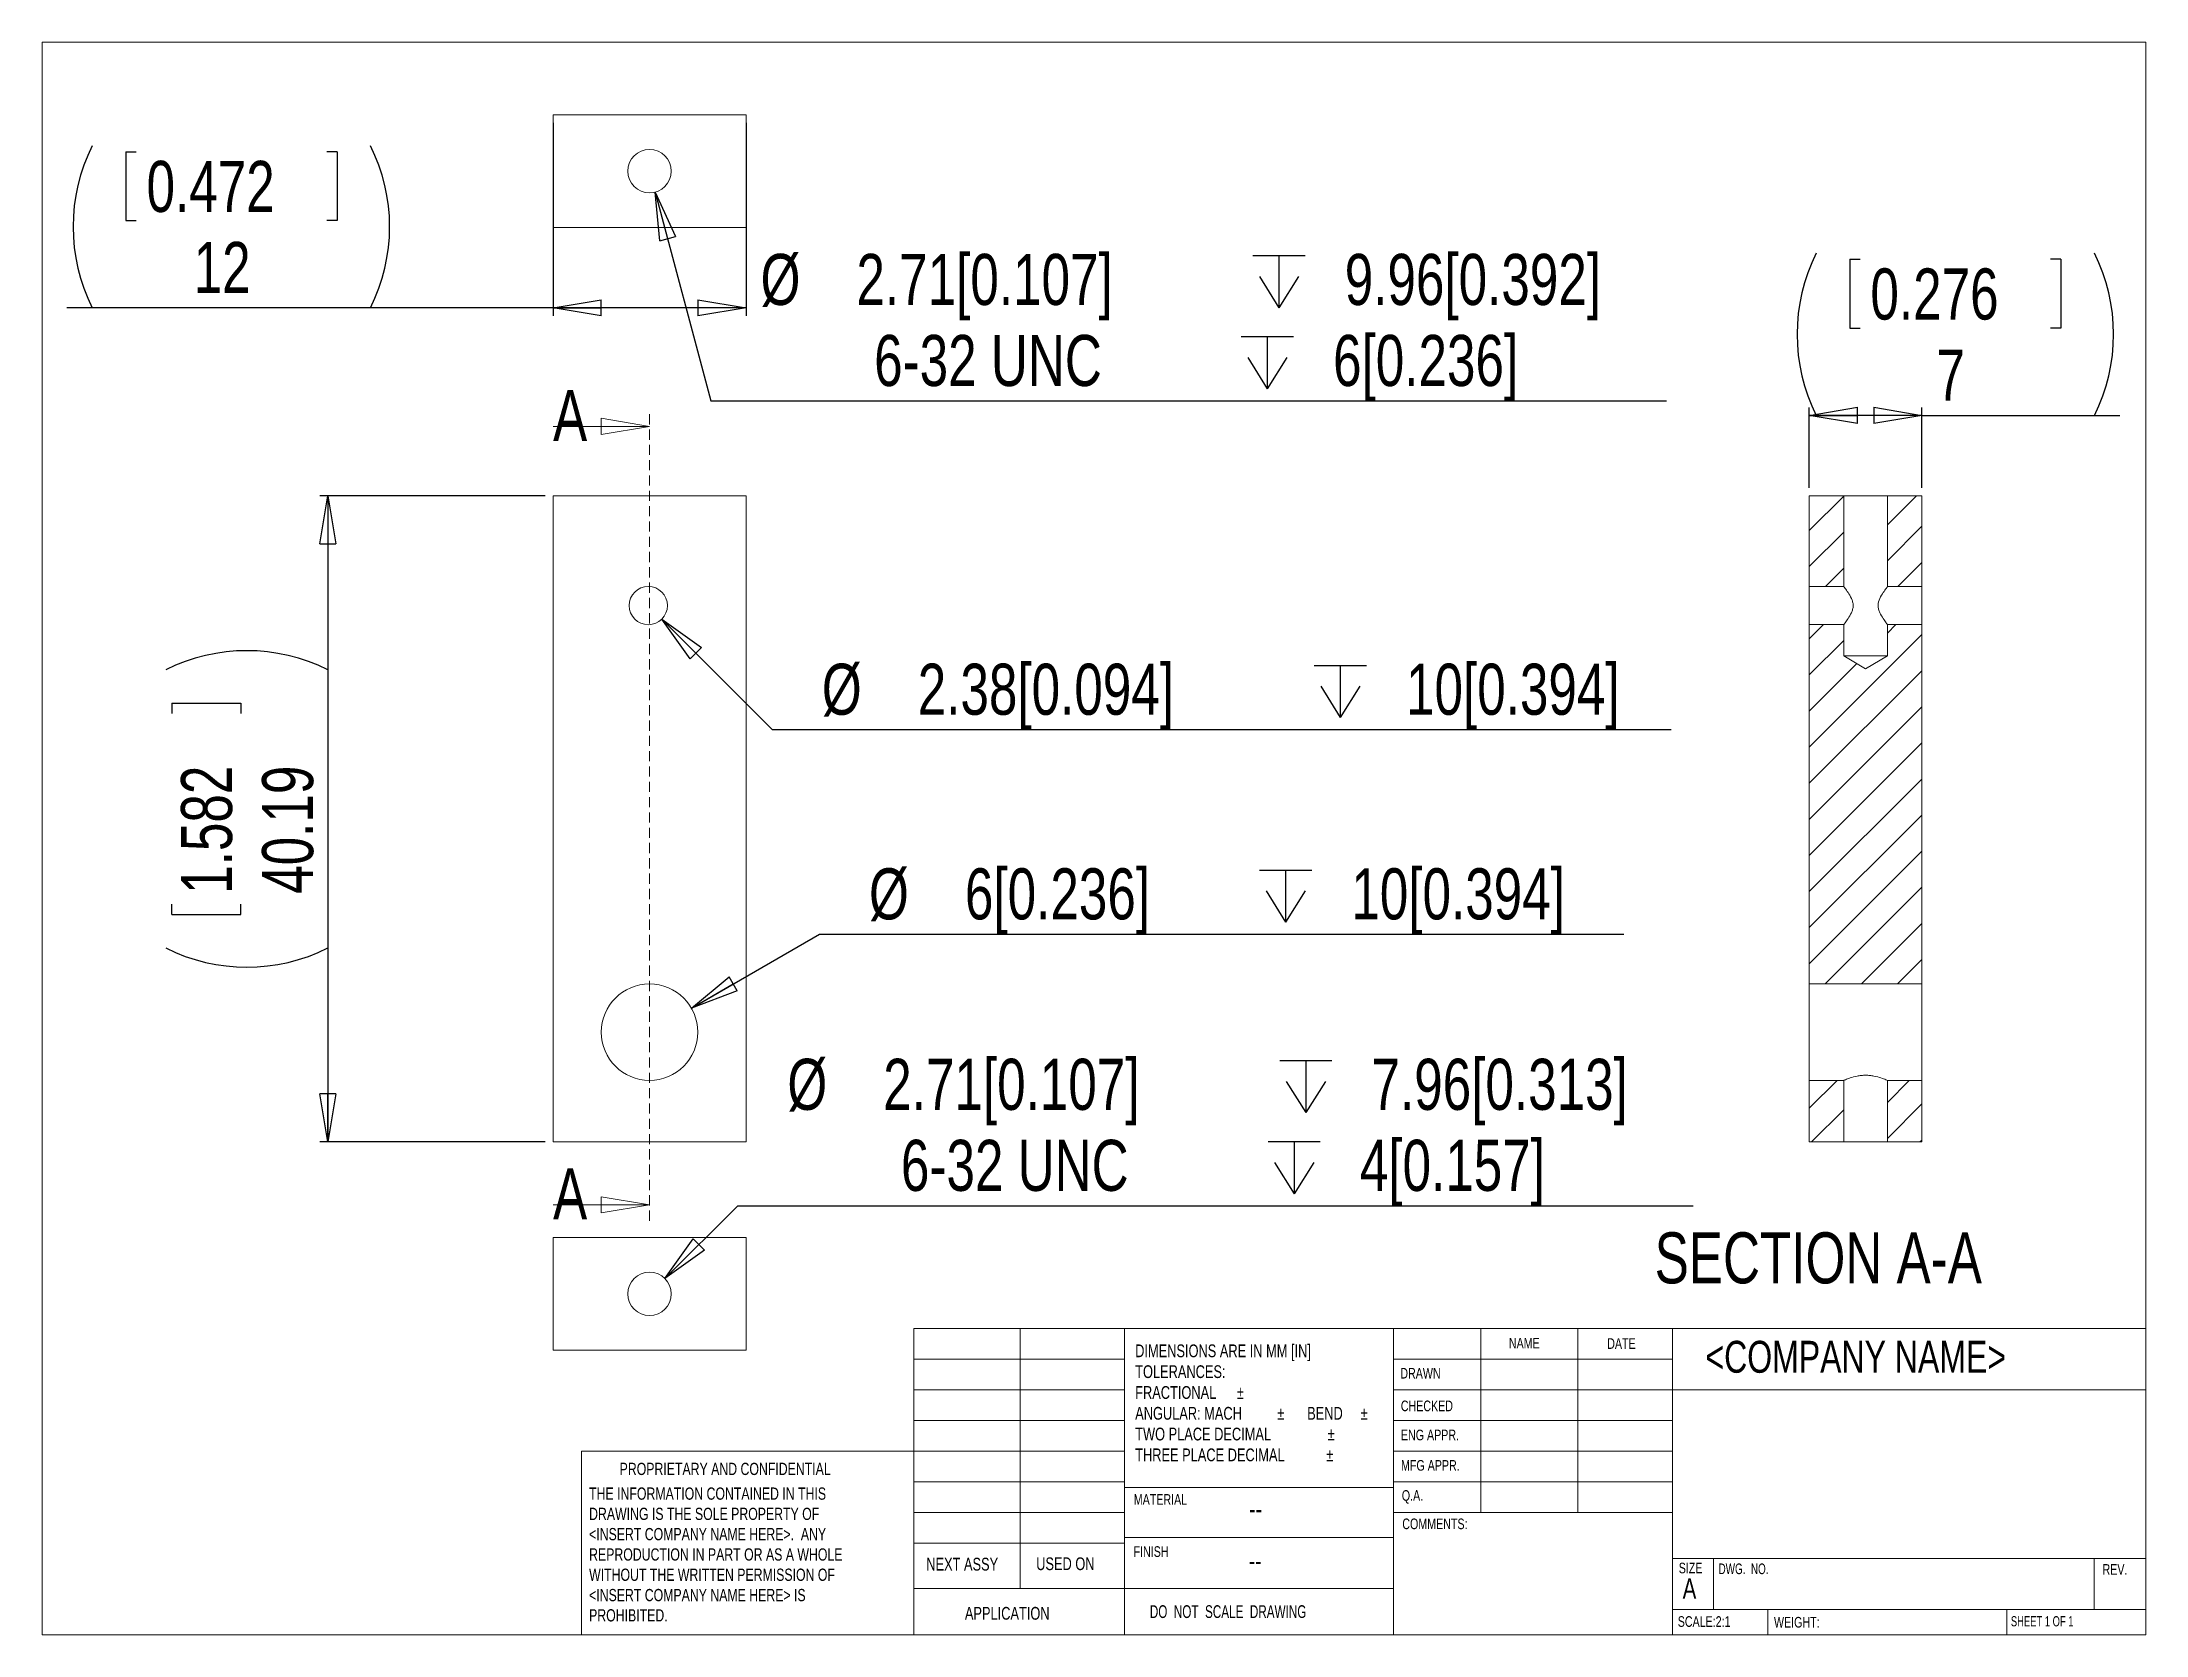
# Model space of a CAD drawing. Header units: millimetres. Extents: x 8 to 270, y 10 to 208.
import ezdxf

# ---------------------------------------------------------------- set-up
doc = ezdxf.new("R2010")
doc.units = ezdxf.units.MM
doc.linetypes.add('HIDDEN', pattern=[1.905, 1.27, -0.635])
doc.layers.add('FORMAT', color=7, linetype='Continuous')
doc.styles.add('SLDTEXTSTYLE0', font='TXT', dxfattribs={"width": 0.75})
doc.styles.add('SLDTEXTSTYLE1', font='TXT', dxfattribs={"width": 0.694444})
doc.styles.add('SLDTEXTSTYLE2', font='TXT', dxfattribs={"width": 0.684783})
doc.styles.add('SLDTEXTSTYLE3', font='TXT', dxfattribs={"width": 0.6875})
doc.dimstyles.new('SLDDIMSTYLE0', dxfattribs={"dimtxt": 6.35, "dimasz": 5.9944, "dimexe": 0, "dimexo": 0.0625, "dimgap": 1.5875, "dimtad": 1, "dimtoh": 1, "dimlfac": 0.5, "dimrnd": 1e-09, "dimzin": 12, "dimdsep": 46, "dimtxsty": 'SLDTEXTSTYLE0', "dimblk1": 'CLOSED', "dimblk2": 'CLOSED', "dimsah": 1, "dimcen": 0.09, "dimadec": 0, "dimazin": 0, "dimtfac": 1, "dimtofl": 0, "dimtmove": 0, "dimatfit": 3, "dimldrblk": 'CLOSED', "dimfxl": 1, "dimtolj": 1, "dimtzin": 12, "dimarcsym": 0})
doc.dimstyles.new('SLDDIMSTYLE1', dxfattribs={"dimtxt": 6.35, "dimasz": 5.9944, "dimexe": 0, "dimexo": 0.0625, "dimgap": 1.5875, "dimtad": 0, "dimtih": 1, "dimtoh": 1, "dimlfac": 0.5, "dimrnd": 1e-09, "dimzin": 12, "dimdsep": 46, "dimtxsty": 'SLDTEXTSTYLE0', "dimblk1": 'CLOSED', "dimblk2": 'CLOSED', "dimsah": 1, "dimcen": 0.09, "dimadec": 0, "dimazin": 0, "dimtfac": 1, "dimtofl": 0, "dimtmove": 0, "dimatfit": 3, "dimldrblk": 'CLOSED', "dimfxl": 1, "dimtolj": 1, "dimtzin": 12, "dimarcsym": 0})
doc.dimstyles.new('SLDDIMSTYLE2', dxfattribs={"dimtxt": 6.35, "dimasz": 5.9944, "dimexe": 0, "dimexo": 0.0625, "dimgap": 1.5875, "dimtad": 0, "dimtih": 1, "dimtoh": 1, "dimdec": 0, "dimlfac": 0.5, "dimrnd": 1e-09, "dimzin": 12, "dimdsep": 46, "dimtxsty": 'SLDTEXTSTYLE0', "dimblk1": 'CLOSED', "dimblk2": 'CLOSED', "dimsah": 1, "dimcen": 0.09, "dimadec": 0, "dimazin": 0, "dimtfac": 1, "dimtofl": 0, "dimtmove": 0, "dimatfit": 3, "dimldrblk": 'CLOSED', "dimfxl": 1, "dimtolj": 1, "dimtzin": 12, "dimarcsym": 0})

# ---------------------------------------------------------------- blocks, each defined once
blk = doc.blocks.new('SW_NOTE_0')
at = {"color": 0, "linetype": 'Continuous', "lineweight": 0, "attachment_point": 1, "style": 'SLDTEXTSTYLE0'}
for s, insert, char_height in [('DIMENSIONS ARE IN MM [IN]', (0, 2.05), 1.5875), ('TOLERANCES:', (0, -0.54), 1.5875), ('FRACTIONAL', (0, -3.13), 1.587), ('%%p', (12.64, -3.13), 1.587), ('ANGULAR: MACH', (0, -5.72), 1.5875), ('%%p', (17.67, -5.72), 1.587), ('     BEND ', (19.18, -5.72), 1.587), ('%%p', (28.03, -5.72), 1.587), ('TWO PLACE DECIMAL    ', (0, -8.3), 1.5875), ('%%p', (23.92, -8.3), 1.587), ('THREE PLACE DECIMAL  ', (0, -10.89), 1.5875), ('%%p', (23.78, -10.89), 1.587)]:
    blk.add_mtext(s, dxfattribs=dict(at, insert=insert, char_height=char_height))
blk = doc.blocks.new('SW_NOTE_1')
at = {"color": 0, "linetype": 'Continuous', "lineweight": 0, "char_height": 1.524, "attachment_point": 1, "style": 'SLDTEXTSTYLE0'}
for s, insert in [('THE INFORMATION CONTAINED IN THIS', (0, 1.96)), ('DRAWING IS THE SOLE PROPERTY OF', (0, -0.56)), ('<INSERT COMPANY NAME HERE>.  ANY ', (0, -3.08)), ('REPRODUCTION IN PART OR AS A WHOLE', (0, -5.61)), ('WITHOUT THE WRITTEN PERMISSION OF', (0, -8.13)), ('<INSERT COMPANY NAME HERE> IS ', (0, -10.66)), ('PROHIBITED.', (0, -13.18))]:
    blk.add_mtext(s, dxfattribs=dict(at, insert=insert))
blk = doc.blocks.new('_CLOSED')
at = {"color": 0, "linetype": 'ByBlock', "lineweight": -2}
for p, q in [((-1, 0.166667), (0, 0)), ((-1, 0.166667), (-1, -0.166667)), ((0, 0), (-1, -0.166667)), ((0, 0), (-1, 0))]:
    blk.add_line(p, q, dxfattribs=at)
blk = doc.blocks.new('*D4')
at = {"layer": 'FORMAT'}
for p, q in [((70.93, 151.65), (42.93, 151.65)), ((43.92, 151.65), (43.92, 71.27)), ((24.52, 125.84), (33.09, 125.84)), ((24.52, 125.84), (24.52, 124.55)), ((33.09, 125.84), (33.09, 124.55)), ((24.52, 99.57), (24.52, 100.86)), ((24.52, 99.57), (33.09, 99.57)), ((33.09, 99.57), (33.09, 100.86)), ((70.93, 71.27), (42.93, 71.27))]:
    blk.add_line(p, q, dxfattribs=at)
for centre, start, end in [((33.84, 109.84), 63.4349, 116.5651), ((33.84, 115.56), 243.4349, 296.5651)]:
    blk.add_arc(centre, 22.54, start, end, dxfattribs=at)
at = {"layer": 'FORMAT', "xscale": 5.9944, "yscale": 5.9944}
for p, rotation in [((43.92, 151.65, -6.8), 90), ((43.92, 71.27, -6.8), 270)]:
    blk.add_blockref('_CLOSED', p, dxfattribs=dict(at, rotation=rotation))
at = {"layer": 'FORMAT', "char_height": 6.35, "attachment_point": 1, "rotation": 90, "style": 'SLDTEXTSTYLE0'}
for s, insert in [('1.582', (25.66, 102.14)), ('40.19', (35.74, 102.14))]:
    blk.add_mtext(s, dxfattribs=dict(at, insert=insert))
blk = doc.blocks.new('SW_SYMBOL_HOLE_DEPTH')
at = {"layer": 'FORMAT', "color": 0}
for p, q in [((0, 875), (800, 875)), ((400, 875), (400, 75)), ((100, 555), (400, 75)), ((700, 555), (400, 75))]:
    blk.add_line(p, q, dxfattribs=at)
blk = doc.blocks.new('*D5')
at = {"layer": 'FORMAT'}
for p, q in [((85.44, 136.31), (99.17, 122.57)), ((99.17, 122.57), (210.96, 122.57))]:
    blk.add_line(p, q, dxfattribs=at)
at = {"layer": 'FORMAT', "xscale": 5.9944, "yscale": 5.9944, "rotation": 134.9836076905}
blk.add_blockref('_CLOSED', (85.44, 136.31, -6.8), dxfattribs=at)
at = {"layer": 'FORMAT', "xscale": 0.0081111328, "yscale": 0.0081111328, "zscale": 0.0081111328}
blk.add_blockref('SW_SYMBOL_HOLE_DEPTH', (166.57, 123.45), dxfattribs=at)
at = {"layer": 'FORMAT', "char_height": 6.35, "attachment_point": 1, "style": 'SLDTEXTSTYLE0'}
for s, insert in [('%%c', (105.35, 130.76)), ('2.38[0.094]', (117.27, 130.76)), ('10[0.394]', (177.99, 130.76))]:
    blk.add_mtext(s, dxfattribs=dict(at, insert=insert))
blk = doc.blocks.new('*D7')
at = {"layer": 'FORMAT'}
for p, q in [((89.12, 87.93), (105.04, 97.12)), ((105.04, 97.12), (205.09, 97.12))]:
    blk.add_line(p, q, dxfattribs=at)
at = {"layer": 'FORMAT', "xscale": 0.0081111328, "yscale": 0.0081111328, "zscale": 0.0081111328}
blk.add_blockref('SW_SYMBOL_HOLE_DEPTH', (159.77, 98), dxfattribs=at)
at = {"layer": 'FORMAT', "xscale": 5.9944, "yscale": 5.9944, "rotation": 210.0046015204}
blk.add_blockref('_CLOSED', (89.12, 87.93, -6.8), dxfattribs=at)
at = {"layer": 'FORMAT', "char_height": 6.35, "attachment_point": 1, "style": 'SLDTEXTSTYLE0'}
for s, insert in [('%%c', (111.21, 105.31)), ('6[0.236]', (123.14, 105.31)), ('10[0.394]', (171.19, 105.31))]:
    blk.add_mtext(s, dxfattribs=dict(at, insert=insert))
blk = doc.blocks.new('*D8')
at = {"layer": 'FORMAT'}
for p, q in [((71.92, 198.04), (71.92, 174.04)), ((95.92, 198.04), (95.92, 174.04)), ((18.79, 194.43), (18.79, 185.87)), ((18.79, 194.43), (20.08, 194.43)), ((45.06, 194.43), (43.77, 194.43)), ((45.06, 194.43), (45.06, 185.87)), ((18.79, 185.87), (20.08, 185.87)), ((45.06, 185.87), (43.77, 185.87)), ((71.92, 175.03), (11.45, 175.03)), ((95.92, 175.03), (71.92, 175.03))]:
    blk.add_line(p, q, dxfattribs=at)
for centre, start, end in [((34.78, 185.11), 153.4349, 206.5651), ((29.06, 185.11), 333.4349, 26.5651)]:
    blk.add_arc(centre, 22.54, start, end, dxfattribs=at)
at = {"layer": 'FORMAT', "xscale": 5.9944, "yscale": 5.9944}
for p, rotation in [((71.92, 175.03, 0.2), 180), ((95.92, 175.03, 0.2), 360)]:
    blk.add_blockref('_CLOSED', p, dxfattribs=dict(at, rotation=rotation))
at = {"layer": 'FORMAT', "char_height": 6.35, "attachment_point": 1, "style": 'SLDTEXTSTYLE0'}
for s, insert in [('0.472', (21.37, 193.3)), ('12', (27.23, 183.22))]:
    blk.add_mtext(s, dxfattribs=dict(at, insert=insert))
blk = doc.blocks.new('*D9')
at = {"layer": 'FORMAT'}
for p, q in [((84.62, 189.42), (91.55, 163.46)), ((91.55, 163.46), (210.38, 163.46))]:
    blk.add_line(p, q, dxfattribs=at)
at = {"layer": 'FORMAT', "xscale": 5.9944, "yscale": 5.9944, "rotation": 104.9592463778}
blk.add_blockref('_CLOSED', (84.62, 189.42, 0.2), dxfattribs=at)
at = {"layer": 'FORMAT', "xscale": 0.0081111328, "yscale": 0.0081111328, "zscale": 0.0081111328}
for p in [(158.95, 174.43), (157.5, 164.35)]:
    blk.add_blockref('SW_SYMBOL_HOLE_DEPTH', p, dxfattribs=at)
at = {"layer": 'FORMAT', "char_height": 6.35, "attachment_point": 1, "style": 'SLDTEXTSTYLE0'}
for s, insert in [('%%c', (97.73, 181.73)), ('2.71[0.107]', (109.65, 181.73)), ('9.96[0.392]', (170.37, 181.73)), ('6-32 UNC', (111.85, 171.65)), ('6[0.236]', (168.92, 171.65))]:
    blk.add_mtext(s, dxfattribs=dict(at, insert=insert))
blk = doc.blocks.new('*D10')
at = {"layer": 'FORMAT'}
for p, q in [((85.83, 54.29), (94.89, 63.35)), ((94.89, 63.35), (213.71, 63.35))]:
    blk.add_line(p, q, dxfattribs=at)
at = {"layer": 'FORMAT', "xscale": 0.0081111328, "yscale": 0.0081111328, "zscale": 0.0081111328}
for p in [(162.29, 74.31), (160.83, 64.23)]:
    blk.add_blockref('SW_SYMBOL_HOLE_DEPTH', p, dxfattribs=at)
at = {"layer": 'FORMAT', "xscale": 5.9944, "yscale": 5.9944, "rotation": 225.0243030438}
blk.add_blockref('_CLOSED', (85.83, 54.29, 0.2), dxfattribs=at)
at = {"layer": 'FORMAT', "char_height": 6.35, "attachment_point": 1, "style": 'SLDTEXTSTYLE0'}
for s, insert in [('%%c', (101.06, 81.62)), ('2.71[0.107]', (112.98, 81.62)), ('7.96[0.313]', (173.7, 81.62)), ('6-32 UNC', (115.18, 71.54)), ('4[0.157]', (172.25, 71.54))]:
    blk.add_mtext(s, dxfattribs=dict(at, insert=insert))
blk = doc.blocks.new('*D11')
at = {"layer": 'FORMAT'}
for p, q in [((233.16, 181.06), (233.16, 172.49)), ((233.16, 181.06), (234.45, 181.06)), ((259.43, 181.06), (258.14, 181.06)), ((259.43, 181.06), (259.43, 172.49)), ((233.16, 172.49), (234.45, 172.49)), ((259.43, 172.49), (258.14, 172.49)), ((228.14, 152.64), (228.14, 162.64)), ((242.14, 152.64), (242.14, 162.64)), ((242.14, 161.65), (228.14, 161.65)), ((242.14, 161.65), (266.77, 161.65))]:
    blk.add_line(p, q, dxfattribs=at)
for centre, start, end in [((249.16, 171.73), 153.4349, 206.5651), ((243.44, 171.73), 333.4349, 26.5651)]:
    blk.add_arc(centre, 22.54, start, end, dxfattribs=at)
at = {"layer": 'FORMAT', "xscale": 5.9944, "yscale": 5.9944}
for p, rotation in [((228.14, 161.65, 6.11), 180), ((242.14, 161.65, 6.11), 360)]:
    blk.add_blockref('_CLOSED', p, dxfattribs=dict(at, rotation=rotation))
at = {"layer": 'FORMAT', "char_height": 6.35, "attachment_point": 1, "style": 'SLDTEXTSTYLE0'}
for s, insert in [('0.276', (235.74, 179.92)), ('7', (243.95, 169.84))]:
    blk.add_mtext(s, dxfattribs=dict(at, insert=insert))

msp = doc.modelspace()

# ---------------------------------------------------------------- hatches: boundary and pattern name
at = {"linetype": 'Continuous', "lineweight": 0}
h = msp.add_hatch(dxfattribs=at)
h.set_pattern_fill('ANSI31', style=0)
h.paths.add_polyline_path([(228.142, 151.652), (228.142, 140.37), (232.436, 140.37), (232.436, 151.652)], flags=0)
h = msp.add_hatch(dxfattribs=at)
h.set_pattern_fill('ANSI31', style=0)
h.paths.add_polyline_path([(242.142, 140.37), (242.142, 151.652), (237.847, 151.652), (237.847, 140.37)], flags=0)
h = msp.add_hatch(dxfattribs=at)
h.set_pattern_fill('ANSI31', style=0)
h.paths.add_polyline_path([(228.142, 135.619), (228.142, 90.929), (242.142, 90.929), (242.142, 135.619), (237.847, 135.619), (237.847, 131.732), (235.142, 130.107), (232.436, 131.732), (232.436, 135.619)], flags=0)
h = msp.add_hatch(dxfattribs=at)
h.set_pattern_fill('ANSI31', style=0)
h.paths.add_polyline_path([(228.142, 78.929), (228.142, 71.272), (232.436, 71.272), (232.436, 78.929)], flags=0)
h = msp.add_hatch(dxfattribs=at)
h.set_pattern_fill('ANSI31', style=0)
h.paths.add_polyline_path([(237.847, 78.929), (237.847, 71.272), (242.142, 71.272), (242.142, 78.929)], flags=0)

# ---------------------------------------------------------------- linework, layer by layer
at = {"color": 8, "linetype": 'Continuous', "lineweight": 0}
for p, q in [((8.38, 208.079), (270, 208.079)), ((8.38, 208.079), (8.38, 9.959)), ((270, 9.959), (270, 208.079)), ((116.775, 9.959), (116.775, 48.059)), ((116.775, 48.059), (143, 48.059)), ((130.027, 48.059), (130.027, 15.736)), ((143, 9.959), (143, 48.059)), ((143, 48.059), (270, 48.059)), ((176.452, 48.059), (176.452, 9.959)), ((187.285, 48.059), (187.285, 25.199)), ((199.377, 48.059), (199.377, 25.199)), ((211.114, 48.059), (211.114, 9.959)), ((116.775, 44.249), (143, 44.249)), ((176.452, 44.249), (211.114, 44.249)), ((116.775, 40.439), (143, 40.439)), ((176.452, 40.439), (270, 40.439)), ((116.775, 36.629), (143, 36.629)), ((176.452, 36.629), (211.114, 36.629)), ((116.775, 32.819), (75.44, 32.819)), ((75.44, 32.819), (75.44, 9.959)), ((116.775, 32.819), (143, 32.819)), ((176.452, 32.819), (211.114, 32.819)), ((116.775, 29.009), (143, 29.009)), ((176.452, 29.009), (211.114, 29.009)), ((176.452, 28.314), (143, 28.314)), ((116.775, 25.199), (143, 25.199)), ((176.452, 25.199), (211.114, 25.199)), ((116.775, 21.389), (143, 21.389)), ((143, 22.086), (176.452, 22.086)), ((211.114, 19.484), (270, 19.484)), ((216.212, 19.484), (216.212, 13.134)), ((263.57, 19.484), (263.57, 13.134)), ((143, 15.736), (116.775, 15.736)), ((143, 15.736), (176.452, 15.736)), ((211.114, 13.134), (270, 13.134)), ((222.99, 13.134), (222.99, 9.959)), ((252.694, 13.134), (252.694, 9.959)), ((270, 9.959), (8.38, 9.959))]:
    msp.add_line(p, q, dxfattribs=at)
at = {"color": 7, "linetype": 'Continuous', "lineweight": 15}
for p, q in [((71.922, 185.029), (71.922, 199.029)), ((95.922, 199.029), (71.922, 199.029)), ((95.922, 185.029), (95.922, 199.029)), ((95.922, 185.029), (71.922, 185.029)), ((95.922, 151.652), (71.922, 151.652)), ((71.922, 151.652), (71.922, 71.272)), ((95.922, 71.272), (95.922, 151.652)), ((232.436, 151.652), (228.142, 151.652)), ((228.142, 140.37), (228.142, 151.652)), ((232.436, 140.37), (232.436, 151.652)), ((237.847, 151.652), (232.436, 151.652)), ((237.847, 151.652), (237.847, 140.37)), ((242.142, 151.652), (237.847, 151.652)), ((242.142, 140.37), (242.142, 151.652)), ((228.142, 140.37), (228.142, 135.619)), ((228.142, 140.37), (232.436, 140.37)), ((237.847, 140.37), (242.142, 140.37)), ((242.142, 135.619), (242.142, 140.37)), ((232.436, 135.619), (228.142, 135.619)), ((228.142, 90.929), (228.142, 135.619)), ((232.436, 131.732), (232.436, 135.619)), ((237.847, 135.619), (237.847, 131.732)), ((242.142, 135.619), (237.847, 135.619)), ((242.142, 90.929), (242.142, 135.619)), ((237.847, 131.732), (232.436, 131.732)), ((235.142, 130.107), (232.436, 131.732)), ((237.847, 131.732), (235.142, 130.107)), ((228.142, 90.929), (228.142, 78.929)), ((228.142, 90.929), (242.142, 90.929)), ((242.142, 78.929), (242.142, 90.929)), ((232.436, 78.929), (228.142, 78.929)), ((228.142, 71.272), (228.142, 78.929)), ((232.436, 71.272), (232.436, 78.929)), ((242.142, 78.929), (237.847, 78.929)), ((237.847, 78.929), (237.847, 71.272)), ((242.142, 71.272), (242.142, 78.929)), ((71.922, 71.272), (95.922, 71.272)), ((228.142, 71.272), (232.436, 71.272)), ((232.436, 71.272), (237.847, 71.272)), ((237.847, 71.272), (242.142, 71.272)), ((71.922, 59.379), (71.922, 45.379)), ((71.922, 59.379), (95.922, 59.379)), ((95.922, 59.379), (95.922, 45.379)), ((71.922, 45.379), (95.922, 45.379))]:
    msp.add_line(p, q, dxfattribs=at)
at = {"color": 7, "linetype": 'HIDDEN', "lineweight": 0}
msp.add_line((83.922, 61.469), (83.922, 162.281), dxfattribs=at)
at = {"color": 7, "linetype": 'Continuous', "lineweight": 0}
for p, q in [((71.922, 160.281), (83.922, 160.281)), ((71.922, 63.469), (83.922, 63.469))]:
    msp.add_line(p, q, dxfattribs=at)
at = {"color": 7, "linetype": 'Continuous', "lineweight": 15}
for centre, radius in [((83.922, 192.029), 2.705), ((83.76, 137.994), 2.381), ((83.922, 84.929), 6), ((83.922, 52.379), 2.705)]:
    msp.add_circle(centre, radius, dxfattribs=at)
for points, knots in [([(232.436, 135.619), (232.436, 135.64), (232.494, 135.727), (232.684, 135.995), (232.814, 136.174), (233.094, 136.592), (233.244, 136.829), (233.433, 137.234), (233.49, 137.377), (233.571, 137.678), (233.594, 137.837), (233.594, 138.151), (233.571, 138.311), (233.49, 138.612), (233.433, 138.756), (233.244, 139.159), (233.092, 139.398), (232.814, 139.815), (232.683, 139.995), (232.541, 140.195), (232.502, 140.251), (232.45, 140.333), (232.436, 140.359), (232.436, 140.37)], [0, 0, 0, 0, 0.125, 0.125, 0.25, 0.25, 0.375, 0.375, 0.4375, 0.4375, 0.5, 0.5, 0.5625, 0.5625, 0.625, 0.625, 0.75, 0.75, 0.875, 0.875, 0.9375, 0.9375, 1, 1, 1, 1]), ([(237.847, 140.37), (237.847, 140.349), (237.789, 140.262), (237.598, 139.992), (237.467, 139.812), (237.189, 139.396), (237.038, 139.156), (236.787, 138.62), (236.688, 138.31), (236.689, 137.834), (236.713, 137.676), (236.794, 137.375), (236.85, 137.234), (237.039, 136.83), (237.189, 136.593), (237.468, 136.175), (237.598, 135.997), (237.742, 135.794), (237.78, 135.739), (237.832, 135.657), (237.847, 135.63), (237.847, 135.619)], [0, 0, 0, 0, 0.125, 0.125, 0.25, 0.25, 0.375, 0.375, 0.5, 0.5, 0.5625, 0.5625, 0.625, 0.625, 0.75, 0.75, 0.875, 0.875, 0.9375, 0.9375, 1, 1, 1, 1]), ([(232.436, 78.929), (232.436, 78.929), (232.455, 78.937), (232.525, 78.968), (232.578, 78.992), (232.783, 79.078), (232.984, 79.16), (233.477, 79.325), (233.774, 79.411), (234.26, 79.504), (234.433, 79.529), (234.783, 79.564), (234.96, 79.573), (235.319, 79.573), (235.501, 79.564), (235.85, 79.529), (236.021, 79.504), (236.514, 79.41), (236.808, 79.325), (237.301, 79.159), (237.502, 79.078), (237.773, 78.963), (237.847, 78.929), (237.847, 78.929)], [0, 0, 0, 0, 0.0625, 0.0625, 0.125, 0.125, 0.25, 0.25, 0.375, 0.375, 0.4375, 0.4375, 0.5, 0.5, 0.5625, 0.5625, 0.625, 0.625, 0.75, 0.75, 0.875, 0.875, 1, 1, 1, 1])]:
    msp.add_open_spline(points, degree=3, knots=knots, dxfattribs=at)

# ---------------------------------------------------------------- block references
at = {"color": 7, "linetype": 'Continuous', "lineweight": 0, "xscale": 6, "yscale": 6, "rotation": 360}
for p in [(83.922, 160.281), (83.922, 63.469)]:
    msp.add_blockref('_CLOSED', p, dxfattribs=at)
at = {"color": 8, "linetype": 'Continuous', "lineweight": 0}
for name, p in [('SW_NOTE_0', (144.312, 44.039)), ('SW_NOTE_1', (76.405, 26.339))]:
    msp.add_blockref(name, p, dxfattribs=at)

# ---------------------------------------------------------------- texts
at = {"color": 7, "linetype": 'Continuous', "char_height": 6.35, "attachment_point": 1, "style": 'SLDTEXTSTYLE0'}
for insert in [(71.922, 164.794), (71.922, 67.982)]:
    msp.add_mtext('A', dxfattribs=dict(at, insert=insert))
at = {"color": 8, "linetype": 'Continuous', "lineweight": 0, "attachment_point": 1}
for s, insert, char_height, style in [('NAME', (190.783, 46.911), 1.3229, 'SLDTEXTSTYLE0'), ('DATE', (203.011, 46.86), 1.3229, 'SLDTEXTSTYLE0'), ('<COMPANY NAME>', (215.225, 46.539), 3.96875, 'SLDTEXTSTYLE0'), ('DRAWN', (177.284, 43.166), 1.3229, 'SLDTEXTSTYLE0'), ('CHECKED', (177.345, 39.108), 1.3229, 'SLDTEXTSTYLE0'), ('ENG APPR.', (177.358, 35.491), 1.3229, 'SLDTEXTSTYLE0'), ('PROPRIETARY AND CONFIDENTIAL', (80.202, 31.372), 1.524, 'SLDTEXTSTYLE0'), ('MFG APPR.', (177.37, 31.709), 1.3229, 'SLDTEXTSTYLE0'), ('MATERIAL', (144.138, 27.469), 1.3229, 'SLDTEXTSTYLE0'), ('Q.A.', (177.468, 27.966), 1.3229, 'SLDTEXTSTYLE0'), ('--', (158.494, 26.814), 2.3813, 'SLDTEXTSTYLE0'), ('COMMENTS:', (177.53, 24.437), 1.3229, 'SLDTEXTSTYLE0'), ('FINISH', (144.108, 20.99), 1.3229, 'SLDTEXTSTYLE0'), ('NEXT ASSY', (118.333, 19.554), 1.5875, 'SLDTEXTSTYLE0'), ('USED ON', (132.002, 19.608), 1.5875, 'SLDTEXTSTYLE0'), ('--', (158.43, 20.377), 2.3813, 'SLDTEXTSTYLE0'), ('SIZE', (211.902, 18.948), 1.3229, 'SLDTEXTSTYLE0'), ('DWG.  NO.', (216.854, 18.844), 1.3229, 'SLDTEXTSTYLE1'), ('REV.', (264.605, 18.765), 1.3229, 'SLDTEXTSTYLE0'), ('A', (212.391, 16.996), 2.54, 'SLDTEXTSTYLE0'), ('APPLICATION', (123.137, 13.442), 1.5875, 'SLDTEXTSTYLE0'), ('DO  NOT  SCALE  DRAWING', (146.134, 13.653), 1.5875, 'SLDTEXTSTYLE2'), ('SCALE:2:1', (211.779, 12.288), 1.3229, 'SLDTEXTSTYLE0'), ('WEIGHT:', (223.748, 12.198), 1.3229, 'SLDTEXTSTYLE0'), ('SHEET 1 OF 1', (253.207, 12.293), 1.27, 'SLDTEXTSTYLE3')]:
    msp.add_mtext(s, dxfattribs=dict(at, insert=insert, char_height=char_height, style=style))
at = {"layer": 'FORMAT', "insert": (208.913, 60.034), "char_height": 6.35, "attachment_point": 1, "style": 'SLDTEXTSTYLE0'}
msp.add_mtext('SECTION A-A', dxfattribs=at)

# ---------------------------------------------------------------- dimensions: what is measured, and where the dimension line sits
at = {"layer": 'FORMAT'}
for base, p1, p2, picture, middle in [((71.922, 175.029), (95.922, 199.029), (71.922, 199.029), '*D8', (31.922, 175.029)), ((228.142, 161.652), (242.142, 151.652), (228.142, 151.652), '*D11', (246.297, 161.652))]:
    dim = msp.add_linear_dim(base=base, p1=p1, p2=p2, text='(<>)', dimstyle='SLDDIMSTYLE0', dxfattribs=at)
    dim.commit()
    dim.dimension.update_dxf_attribs({"geometry": picture, "text_midpoint": middle, "dimtype": 160})
for p1, p2, text, dimstyle, picture, middle in [((83.222, 194.652), (84.621, 189.416), '<> {\\fGDT;x} 9.96[0.392]\\P6-32 UNC  {\\fGDT;x} 6[0.236]\\P', 'SLDDIMSTYLE1', '*D9', (152.465, 173.641)), ((82.079, 139.677), (85.443, 136.31), '<> {\\fGDT;x} 10[0.394]\\P', 'SLDDIMSTYLE1', '*D5', (156.565, 127.661)), ((78.727, 81.929), (89.118, 87.929), '<> {\\fGDT;x} 10[0.394]\\P', 'SLDDIMSTYLE2', '*D7', (156.565, 102.211)), ((82.004, 50.459), (85.834, 54.293), '<> {\\fGDT;x} 7.96[0.313]\\P6-32 UNC  {\\fGDT;x} 4[0.157]\\P', 'SLDDIMSTYLE1', '*D10', (155.797, 73.529))]:
    dim = msp.add_diameter_dim_2p(p1=p1, p2=p2, text=text, dimstyle=dimstyle, dxfattribs=at)
    dim.commit()
    dim.dimension.update_dxf_attribs({"geometry": picture, "text_midpoint": middle, "dimtype": 163})
dim = msp.add_linear_dim(base=(43.922, 71.272), p1=(71.922, 151.652), p2=(71.922, 71.272), angle=90, text='(<>)', dimstyle='SLDDIMSTYLE0', dxfattribs=at)
dim.commit()
dim.dimension.update_dxf_attribs({"geometry": '*D4', "text_midpoint": (43.922, 112.701), "dimtype": 160})

doc.saveas('drawing.dxf')
